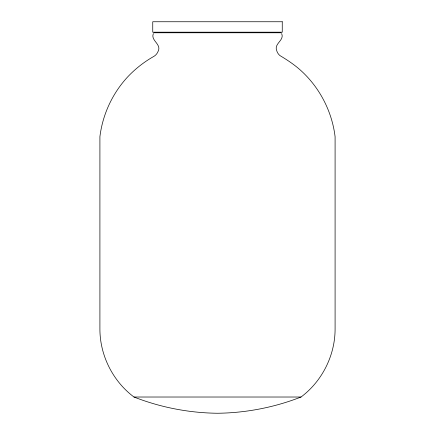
<?xml version="1.0" encoding="UTF-8"?>
<svg xmlns="http://www.w3.org/2000/svg" width="435" height="435" viewBox="0 0 435 435"><rect width="100%" height="100%" fill="white"/><g stroke="black" fill="none" stroke-linecap="round" stroke-linejoin="round"><path stroke-width="0.65" d="M153.381 33.571C150.227 40.803 162.489 44.223 157.796 52.01C156.959 53.858 155.545 55.419 153.783 56.43C144.072 61.928 135.22 68.877 127.58 77.006C112.42 93.389 102.606 114.557 99.909 136.72L99.909 328.74C99.8 355.183 112.785 381.201 133.98 397.019C160.537 407.41 188.98 412.935 217.5 413.25C246.02 412.935 274.463 407.41 301.02 397.019C322.215 381.201 335.2 355.183 335.091 328.74L335.091 136.72C332.084 111.779 319.975 88.126 301.493 71.106C294.974 65.06 287.562 60.144 279.955 55.588C278.384 54.304 277.236 52.537 276.714 50.574C273.74 43.505 284.762 40.363 281.619 33.571M153.827 32.772L281.173 32.772M133.98 397.019L301.02 397.019M282.255 21.75L152.745 21.75L152.745 32.19L282.255 32.19L282.255 21.75"/></g></svg>
